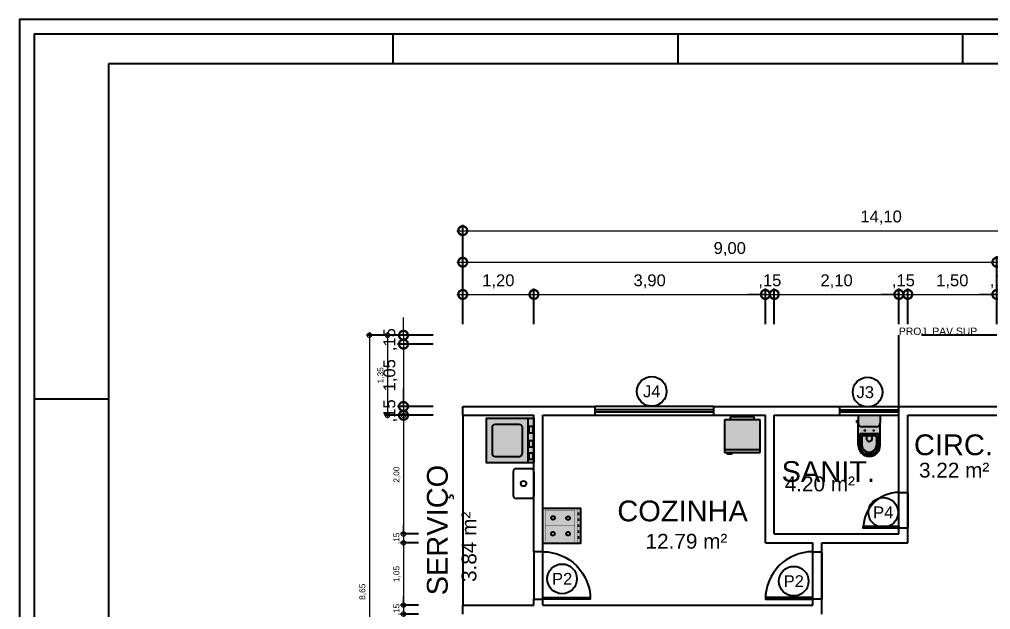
# Model space of a CAD drawing. Header units: metres. Extents: x -48 to 192, y -52 to 76.
# Drawn here: x 70.49 to 86.86, y 35.86 to 45.81 of the extents above; entities that cross this region are included whole.
import ezdxf
from ezdxf.enums import TextEntityAlignment as Align

# ---------------------------------------------------------------- set-up
doc = ezdxf.new("R2010")
doc.units = ezdxf.units.M
doc.header["$LTSCALE"] = 0.1
doc.linetypes.add('DIVIDE', pattern=[31.75, 12.7, -6.35, 0, -6.35, 0, -6.35])
doc.layers.add('0_MRG_AUX', color=7, linetype='Continuous', true_color=0xecbcd1, plot=False)
for name, color, linetype in [('ARQ_ALV CT', 5, 'Continuous'), ('ARQ_ALV VS', 2, 'Continuous'), ('ARQ_CONC VS', 2, 'Continuous'), ('ARQ_ESQ CT', 30, 'Continuous'), ('ARQ_MOB 01', 1, 'Continuous'), ('ARQ_MOB 02', 2, 'Continuous'), ('ARQ_PISO', 1, 'Continuous'), ('ARQ_PROJ SUP', 1, 'DIVIDE'), ('ARQ_SAN 01', 1, 'Continuous'), ('ARQ_SAN 02', 2, 'Continuous'), ('ARQ_TXT 01', 1, 'Continuous'), ('MRG_EXTERNA', 1, 'Continuous'), ('MRG_INTERNA', 2, 'Continuous'), ('SIMB_02', 2, 'Continuous'), ('SIMB_TXT', 1, 'Continuous')]:
    doc.layers.add(name, color=color, linetype=linetype)
doc.layers.add('ARQ_COTA_AZUL', color=5, linetype='Continuous', lineweight=20, true_color=0x0000ff)
doc.styles.add('Annot_2.5mm', font='arial.ttf', dxfattribs={"height": 2.5})
doc.styles.add('Annot_3.5mm', font='arial.ttf', dxfattribs={"height": 3.5})
doc.styles.add('cota', font='arial.ttf')
doc.styles.add('SIMB', font='arial.ttf')
doc.dimstyles.new('Info 01 - annot', dxfattribs={"dimtxt": 2, "dimasz": 3, "dimexe": 1, "dimexo": 1, "dimgap": 1, "dimtad": 1, "dimzin": 4, "dimtxsty": 'cota', "dimblk": 'DOTSMALL', "dimcen": 2, "dimdle": 1, "dimclrd": 256, "dimclre": 256, "dimclrt": 1, "dimazin": 2, "dimtfac": 0.09, "dimtix": 1, "dimtmove": 2, "dimatfit": 2, "dimfxl": 5, "dimfxlon": 1, "dimtolj": 1, "dimtzin": 4, "dimlwd": -1, "dimarcsym": 1})

# ---------------------------------------------------------------- blocks, each defined once
blk = doc.blocks.new('P2')
at = {"layer": 'ARQ_ALV CT'}
for p, q in [((0, 0), (0, 0.15)), ((0.8, 0.15), (0.8, 0))]:
    blk.add_line(p, q, dxfattribs=at)
at = {"layer": 'ARQ_ESQ CT'}
blk.add_lwpolyline([(0, 0.15), (0.03, 0.15), (0.03, 0.95), (0, 0.95)], close=True, dxfattribs=at)
at = {"layer": 'ARQ_PISO'}
for p, q in [((0, 0.15), (0.8, 0.15)), ((0.8, 0), (0, 0))]:
    blk.add_line(p, q, dxfattribs=at)
blk.add_arc((0, 0.15), 0.8, 0, 90, dxfattribs=at)
blk = doc.blocks.new('VASO_BELL')
at = {"true_color": 0xffffff}
h = blk.add_hatch(color=7, dxfattribs=at)
h.dxf.hatch_style = 1
edge = h.paths.add_edge_path()
edge.add_line((0, 0), (0.37, 0))
edge.add_line((0.37, 0), (0.37, -0.126))
edge.add_line((0.37, -0.126), (0.37, -0.505))
edge.add_arc((0.185, -0.505), 0.185, 180, 360, ccw=False)
edge.add_line((0, -0.505), (0, -0.126))
edge.add_line((0, -0.126), (0, 0))
h = blk.add_hatch(color=7, dxfattribs=at)
h.dxf.hatch_style = 1
h.paths.add_polyline_path([(-0.007, -0.086), (-0.022, -0.086), (-0.022, -0.121), (-0.007, -0.121)])
h = blk.add_hatch(color=7, dxfattribs=at)
h.dxf.hatch_style = 1
h.paths.add_polyline_path([(0, -0.089), (-0.007, -0.089), (-0.007, -0.117), (0, -0.117)])
at = {"layer": 'ARQ_SAN 01'}
for p, q in [((0.056, -0.361), (0.056, -0.505)), ((0.062, -0.361), (0.062, -0.505)), ((0.082, -0.336), (0.288, -0.336)), ((0.082, -0.342), (0.288, -0.342)), ((0.141, -0.353), (0.141, -0.406)), ((0.229, -0.353), (0.229, -0.406)), ((0.308, -0.361), (0.308, -0.505)), ((0.314, -0.361), (0.314, -0.505))]:
    blk.add_line(p, q, dxfattribs=at)
for centre in [(0.11, -0.255), (0.26, -0.255)]:
    blk.add_circle(centre, 0.0075, dxfattribs=at)
for centre, radius, start, end in [((0.082, -0.361), 0.025, 90, 180), ((0.082, -0.361), 0.019, 90, 180), ((0.191, -0.592), 0.244, 91.4264, 101.8331), ((0.168, -0.406), 0.027, 180, 229.1678), ((0.185, -0.386), 0.053, 229.1678, 310.8322), ((0.179, -0.592), 0.244, 78.1669, 88.5736), ((0.202, -0.406), 0.027, 310.8322, 0), ((0.288, -0.361), 0.025, 0, 90), ((0.288, -0.361), 0.019, 0, 90), ((0.185, -0.505), 0.129, 179.7773, 0.2227), ((0.185, -0.499), 0.123, 182.6006, 357.3994)]:
    blk.add_arc(centre, radius, start, end, dxfattribs=at)
at = {"layer": 'ARQ_SAN 02'}
for p, q in [((0, 0), (0, -0.126)), ((0, 0), (0.37, 0)), ((0.37, 0), (0.37, -0.126)), ((-0.022, -0.086), (-0.007, -0.086)), ((-0.022, -0.121), (-0.022, -0.086)), ((-0.022, -0.121), (-0.007, -0.121)), ((-0.007, -0.121), (-0.007, -0.086)), ((0, -0.089), (-0.007, -0.089)), ((0, -0.117), (-0.007, -0.117)), ((0, -0.505), (0, -0.126)), ((0.37, -0.505), (0.37, -0.126)), ((0.051, -0.306), (0.319, -0.306)), ((0.301, -0.195), (0.069, -0.195)), ((0.026, -0.331), (0.026, -0.505)), ((0.344, -0.331), (0.344, -0.505))]:
    blk.add_line(p, q, dxfattribs=at)
for centre, radius, start, end in [((0.069, -0.126), 0.069, 180, 270), ((0.301, -0.126), 0.069, 270, 0), ((0.051, -0.331), 0.025, 90, 180), ((0.319, -0.331), 0.025, 0, 90), ((0.185, -0.505), 0.185, 180, 0), ((0.185, -0.505), 0.159, 180, 0)]:
    blk.add_arc(centre, radius, start, end, dxfattribs=at)
blk = doc.blocks.new('GEL60')
at = {"true_color": 0xffffff}
h = blk.add_hatch(color=7, dxfattribs=at)
h.dxf.hatch_style = 1
h.paths.add_polyline_path([(0.6, 0.55), (0.55, 0.55), (0.55, 0.58), (0.48, 0.58), (0.48, 0.55), (0, 0.55), (0, 0), (0.1, 0), (0.1, -0.05), (0.5, -0.05), (0.5, 0), (0.6, 0)])
at = {"layer": 'ARQ_MOB 02'}
for p, q in [((0, 0.55), (0, 0)), ((0.6, 0.55), (0, 0.55)), ((0.6, 0.5), (0, 0.5)), ((0.6, 0), (0.6, 0.55)), ((0, 0), (0.6, 0)), ((0.1, 0), (0.1, -0.05)), ((0.5, 0), (0.5, -0.05)), ((0.1, -0.05), (0.5, -0.05))]:
    blk.add_line(p, q, dxfattribs=at)
blk.add_lwpolyline([(0.55, 0.55), (0.48, 0.55), (0.48, 0.58), (0.55, 0.58)], close=True, dxfattribs=at)
blk = doc.blocks.new('fogão_01')
at = {"true_color": 0xffffff}
h = blk.add_hatch(color=7, dxfattribs=at)
h.dxf.hatch_style = 1
h.paths.add_polyline_path([(0, -0.3), (-0.632, -0.3), (-0.632, 0.3), (0, 0.3)])
blk.add_lwpolyline([(0, -0.3), (-0.632, -0.3), (-0.632, 0.3), (0, 0.3)], close=True)
for points, const_width in [([(-0.585, 0.218), (-0.615, 0.218), (-0.615, 0.176), (-0.585, 0.176)], 0.005), ([(-0.585, -0.3), (-0.585, 0.3)], 0.005), ([(-0.542, 0.261), (-0.041, 0.261), (-0.041, -0.257), (-0.54, -0.257), (-0.54, 0.261)], 0.0045), ([(-0.3, 0.261), (-0.3, -0.257)], 0.0045), ([(-0.585, 0.118), (-0.615, 0.118), (-0.615, 0.076), (-0.585, 0.076)], 0.005), ([(-0.585, 0.018), (-0.615, 0.018), (-0.615, -0.024), (-0.585, -0.024)], 0.005), ([(-0.54, 0.002), (-0.044, 0.002)], 0.0045), ([(-0.439, 0.146), (-0.453, 0.161)], 0.0045), ([(-0.438, 0.12), (-0.453, 0.105)], 0.0045), ([(-0.412, 0.147), (-0.397, 0.161)], 0.0045), ([(-0.412, 0.12), (-0.397, 0.105)], 0.0045), ([(-0.183, 0.146), (-0.197, 0.161)], 0.0045), ([(-0.182, 0.12), (-0.197, 0.105)], 0.0045), ([(-0.156, 0.147), (-0.141, 0.161)], 0.0045), ([(-0.155, 0.12), (-0.141, 0.105)], 0.0045), ([(-0.585, -0.082), (-0.615, -0.082), (-0.615, -0.124), (-0.585, -0.124)], 0.005), ([(-0.439, -0.118), (-0.453, -0.104)], 0.0045), ([(-0.438, -0.145), (-0.453, -0.16)], 0.0045), ([(-0.412, -0.118), (-0.397, -0.103)], 0.0045), ([(-0.412, -0.145), (-0.397, -0.159)], 0.0045), ([(-0.185, -0.121), (-0.2, -0.106)], 0.0045), ([(-0.185, -0.148), (-0.199, -0.162)], 0.0045), ([(-0.158, -0.121), (-0.144, -0.106)], 0.0045), ([(-0.158, -0.147), (-0.144, -0.162)], 0.0045), ([(-0.585, -0.182), (-0.615, -0.182), (-0.615, -0.224), (-0.585, -0.224)], 0.005)]:
    blk.add_lwpolyline(points, dxfattribs=dict(const_width=const_width))
for points in [[(-0.603, 0.215), (-0.603, 0.176)], [(-0.603, 0.115), (-0.603, 0.076)], [(-0.603, 0.015), (-0.603, -0.024)], [(-0.603, -0.085), (-0.603, -0.124)], [(-0.603, -0.185), (-0.603, -0.224)]]:
    blk.add_lwpolyline(points)
for centre in [(-0.425, 0.133), (-0.169, 0.133), (-0.425, -0.131), (-0.172, -0.134)]:
    blk.add_circle(centre, 0.0314)
blk = doc.blocks.new('maq. lavar_02')
at = {"true_color": 0xffffff}
h = blk.add_hatch(color=7, dxfattribs=at)
h.dxf.hatch_style = 1
h.paths.add_polyline_path([(0.75, 0), (0, 0), (0, 0.8), (0.75, 0.8)])
for points in [[(0.75, 0), (0, 0), (0, 0.8), (0.75, 0.8), (0.75, 0)], [(0, 0.1), (0.75, 0.1)]]:
    blk.add_lwpolyline(points)
blk.add_lwpolyline([(0.1, 0.245), (0.1, 0.65, -0.414214), (0.15, 0.7), (0.6, 0.7, -0.414214), (0.65, 0.65), (0.65, 0.25, -0.414214), (0.6, 0.2), (0.147, 0.2)], format="xyb")
for points in [[(0.052, 0.02), (0.052, 0.078), (0.167, 0.078), (0.167, 0.02)], [(0.26, 0.02), (0.26, 0.078), (0.376, 0.078), (0.376, 0.02)], [(0.5, 0.02), (0.5, 0.078), (0.615, 0.078), (0.615, 0.02)]]:
    blk.add_lwpolyline(points, close=True)
blk.add_arc((0.15, 0.25), 0.05, 173.8325, 273.1265)
blk = doc.blocks.new('PIA')
at = {"layer": 'ARQ_MOB 01'}
for p, q in [((-0.35, 0.2), (-0.35, -0.2)), ((-0.05, 0.25), (-0.3, 0.25)), ((0, 0.2), (0, -0.2)), ((-0.05, -0.25), (-0.3, -0.25))]:
    blk.add_line(p, q, dxfattribs=at)
blk.add_circle((-0.175, 0), 0.0461, dxfattribs=at)
for centre, start, end in [((-0.3, 0.2), 90, 180), ((-0.05, 0.2), 0, 90), ((-0.3, -0.2), 180, 270), ((-0.05, -0.2), 270, 0)]:
    blk.add_arc(centre, 0.05, start, end, dxfattribs=at)
blk = doc.blocks.new('COD_ESQ')
at = {"layer": 'SIMB_02'}
blk.add_circle((0, 0), 2.5, dxfattribs=at)
at = {"layer": 'SIMB_TXT', "style": 'SIMB'}
blk.add_attdef('CDESQ', text='', height=2, dxfattribs=at).set_placement((0, 0), align=Align.MIDDLE_CENTER)
blk = doc.blocks.new('_DotSmall')
at = {"color": 0, "linetype": 'ByBlock', "const_width": 0.5}
blk.add_lwpolyline([(-0.0625, 0, 1), (0.0625, 0, 1)], format="xyb", close=True, dxfattribs=at)
blk = doc.blocks.new('*D43')
at = {"layer": 'ARQ_COTA_AZUL', "lineweight": -2, "transparency": 16777216}
for p, q in [((77.961, 40.67), (77.961, 41.27)), ((79.161, 40.67), (79.161, 41.27))]:
    blk.add_line(p, q, dxfattribs=at)
at = {"layer": 'ARQ_COTA_AZUL', "transparency": 16777216}
blk.add_line((77.861, 41.17), (79.261, 41.17), dxfattribs=at)
at = {"layer": 'ARQ_COTA_AZUL', "transparency": 16777216, "xscale": 0.3, "yscale": 0.3, "zscale": 0.3, "rotation": 180}
blk.add_blockref('_DotSmall', (77.961, 41.17), dxfattribs=at)
at = {"layer": 'ARQ_COTA_AZUL', "transparency": 16777216, "xscale": 0.3, "yscale": 0.3, "zscale": 0.3}
blk.add_blockref('_DotSmall', (79.161, 41.17), dxfattribs=at)
at = {"layer": 'ARQ_COTA_AZUL', "color": 1, "transparency": 16777216, "insert": (78.561, 41.39), "char_height": 0.2, "attachment_point": 5, "style": 'cota'}
blk.add_mtext('\\A1;1,20', dxfattribs=at)
blk = doc.blocks.new('*D44')
at = {"layer": 'ARQ_COTA_AZUL', "lineweight": -2, "transparency": 16777216}
for p, q in [((79.161, 40.67), (79.161, 41.27)), ((83.061, 40.67), (83.061, 41.27))]:
    blk.add_line(p, q, dxfattribs=at)
at = {"layer": 'ARQ_COTA_AZUL', "transparency": 16777216}
blk.add_line((79.061, 41.17), (83.161, 41.17), dxfattribs=at)
at = {"layer": 'ARQ_COTA_AZUL', "transparency": 16777216, "xscale": 0.3, "yscale": 0.3, "zscale": 0.3, "rotation": 180}
blk.add_blockref('_DotSmall', (79.161, 41.17), dxfattribs=at)
at = {"layer": 'ARQ_COTA_AZUL', "transparency": 16777216, "xscale": 0.3, "yscale": 0.3, "zscale": 0.3}
blk.add_blockref('_DotSmall', (83.061, 41.17), dxfattribs=at)
at = {"layer": 'ARQ_COTA_AZUL', "color": 1, "transparency": 16777216, "insert": (81.111, 41.39), "char_height": 0.2, "attachment_point": 5, "style": 'cota'}
blk.add_mtext('\\A1;3,90', dxfattribs=at)
blk = doc.blocks.new('*D45')
at = {"layer": 'ARQ_COTA_AZUL', "lineweight": -2, "transparency": 16777216}
for p, q in [((83.061, 40.67), (83.061, 41.27)), ((83.211, 40.67), (83.211, 41.27))]:
    blk.add_line(p, q, dxfattribs=at)
at = {"layer": 'ARQ_COTA_AZUL', "transparency": 16777216}
for p, q in [((83.061, 41.17), (82.761, 41.17)), ((83.061, 41.17), (83.211, 41.17)), ((83.211, 41.17), (83.511, 41.17))]:
    blk.add_line(p, q, dxfattribs=at)
at = {"layer": 'ARQ_COTA_AZUL', "transparency": 16777216, "xscale": 0.3, "yscale": 0.3, "zscale": 0.3}
blk.add_blockref('_DotSmall', (83.061, 41.17), dxfattribs=at)
at = {"layer": 'ARQ_COTA_AZUL', "transparency": 16777216, "xscale": 0.3, "yscale": 0.3, "zscale": 0.3, "rotation": 180}
blk.add_blockref('_DotSmall', (83.211, 41.17), dxfattribs=at)
at = {"layer": 'ARQ_COTA_AZUL', "color": 1, "transparency": 16777216, "insert": (83.136, 41.39), "char_height": 0.2, "attachment_point": 5, "style": 'cota'}
blk.add_mtext('\\A1;,15', dxfattribs=at)
blk = doc.blocks.new('*D46')
at = {"layer": 'ARQ_COTA_AZUL', "lineweight": -2, "transparency": 16777216}
for p, q in [((83.211, 40.67), (83.211, 41.27)), ((85.311, 40.67), (85.311, 41.27))]:
    blk.add_line(p, q, dxfattribs=at)
at = {"layer": 'ARQ_COTA_AZUL', "transparency": 16777216}
blk.add_line((83.111, 41.17), (85.411, 41.17), dxfattribs=at)
at = {"layer": 'ARQ_COTA_AZUL', "transparency": 16777216, "xscale": 0.3, "yscale": 0.3, "zscale": 0.3, "rotation": 180}
blk.add_blockref('_DotSmall', (83.211, 41.17), dxfattribs=at)
at = {"layer": 'ARQ_COTA_AZUL', "transparency": 16777216, "xscale": 0.3, "yscale": 0.3, "zscale": 0.3}
blk.add_blockref('_DotSmall', (85.311, 41.17), dxfattribs=at)
at = {"layer": 'ARQ_COTA_AZUL', "color": 1, "transparency": 16777216, "insert": (84.261, 41.39), "char_height": 0.2, "attachment_point": 5, "style": 'cota'}
blk.add_mtext('\\A1;2,10', dxfattribs=at)
blk = doc.blocks.new('*D47')
at = {"layer": 'ARQ_COTA_AZUL', "lineweight": -2, "transparency": 16777216}
for p, q in [((85.311, 40.67), (85.311, 41.27)), ((85.461, 40.67), (85.461, 41.27))]:
    blk.add_line(p, q, dxfattribs=at)
at = {"layer": 'ARQ_COTA_AZUL', "transparency": 16777216}
for p, q in [((85.311, 41.17), (85.011, 41.17)), ((85.311, 41.17), (85.461, 41.17)), ((85.461, 41.17), (85.761, 41.17))]:
    blk.add_line(p, q, dxfattribs=at)
at = {"layer": 'ARQ_COTA_AZUL', "transparency": 16777216, "xscale": 0.3, "yscale": 0.3, "zscale": 0.3}
blk.add_blockref('_DotSmall', (85.311, 41.17), dxfattribs=at)
at = {"layer": 'ARQ_COTA_AZUL', "transparency": 16777216, "xscale": 0.3, "yscale": 0.3, "zscale": 0.3, "rotation": 180}
blk.add_blockref('_DotSmall', (85.461, 41.17), dxfattribs=at)
at = {"layer": 'ARQ_COTA_AZUL', "color": 1, "transparency": 16777216, "insert": (85.386, 41.39), "char_height": 0.2, "attachment_point": 5, "style": 'cota'}
blk.add_mtext('\\A1;,15', dxfattribs=at)
blk = doc.blocks.new('*D48')
at = {"layer": 'ARQ_COTA_AZUL', "lineweight": -2, "transparency": 16777216}
for p, q in [((85.461, 40.67), (85.461, 41.27)), ((86.961, 40.67), (86.961, 41.27))]:
    blk.add_line(p, q, dxfattribs=at)
at = {"layer": 'ARQ_COTA_AZUL', "transparency": 16777216}
blk.add_line((85.361, 41.17), (87.061, 41.17), dxfattribs=at)
at = {"layer": 'ARQ_COTA_AZUL', "transparency": 16777216, "xscale": 0.3, "yscale": 0.3, "zscale": 0.3, "rotation": 180}
blk.add_blockref('_DotSmall', (85.461, 41.17), dxfattribs=at)
at = {"layer": 'ARQ_COTA_AZUL', "transparency": 16777216, "xscale": 0.3, "yscale": 0.3, "zscale": 0.3}
blk.add_blockref('_DotSmall', (86.961, 41.17), dxfattribs=at)
at = {"layer": 'ARQ_COTA_AZUL', "color": 1, "transparency": 16777216, "insert": (86.211, 41.39), "char_height": 0.2, "attachment_point": 5, "style": 'cota'}
blk.add_mtext('\\A1;1,50', dxfattribs=at)
blk = doc.blocks.new('*D49')
at = {"layer": 'ARQ_COTA_AZUL', "lineweight": -2, "transparency": 16777216}
for p, q in [((86.961, 40.67), (86.961, 41.27)), ((87.111, 40.67), (87.111, 41.27))]:
    blk.add_line(p, q, dxfattribs=at)
at = {"layer": 'ARQ_COTA_AZUL', "transparency": 16777216}
for p, q in [((86.961, 41.17), (86.661, 41.17)), ((86.961, 41.17), (87.111, 41.17)), ((87.111, 41.17), (87.411, 41.17))]:
    blk.add_line(p, q, dxfattribs=at)
at = {"layer": 'ARQ_COTA_AZUL', "transparency": 16777216, "xscale": 0.3, "yscale": 0.3, "zscale": 0.3}
blk.add_blockref('_DotSmall', (86.961, 41.17), dxfattribs=at)
at = {"layer": 'ARQ_COTA_AZUL', "transparency": 16777216, "xscale": 0.3, "yscale": 0.3, "zscale": 0.3, "rotation": 180}
blk.add_blockref('_DotSmall', (87.111, 41.17), dxfattribs=at)
at = {"layer": 'ARQ_COTA_AZUL', "color": 1, "transparency": 16777216, "insert": (87.036, 41.39), "char_height": 0.2, "attachment_point": 5, "style": 'cota'}
blk.add_mtext('\\A1;,15', dxfattribs=at)
blk = doc.blocks.new('*D54')
at = {"layer": 'ARQ_COTA_AZUL', "lineweight": -2, "transparency": 16777216}
for p, q in [((77.961, 41.213), (77.961, 41.813)), ((86.961, 41.213), (86.961, 41.813))]:
    blk.add_line(p, q, dxfattribs=at)
at = {"layer": 'ARQ_COTA_AZUL', "transparency": 16777216}
blk.add_line((77.861, 41.713), (87.061, 41.713), dxfattribs=at)
at = {"layer": 'ARQ_COTA_AZUL', "transparency": 16777216, "xscale": 0.3, "yscale": 0.3, "zscale": 0.3, "rotation": 180}
blk.add_blockref('_DotSmall', (77.961, 41.713), dxfattribs=at)
at = {"layer": 'ARQ_COTA_AZUL', "transparency": 16777216, "xscale": 0.3, "yscale": 0.3, "zscale": 0.3}
blk.add_blockref('_DotSmall', (86.961, 41.713), dxfattribs=at)
at = {"layer": 'ARQ_COTA_AZUL', "color": 1, "transparency": 16777216, "insert": (82.461, 41.934), "char_height": 0.2, "attachment_point": 5, "style": 'cota'}
blk.add_mtext('\\A1;9,00', dxfattribs=at)
blk = doc.blocks.new('*D57')
at = {"layer": 'ARQ_COTA_AZUL', "transparency": 16777216}
blk.add_line((77.861, 42.245), (92.161, 42.245), dxfattribs=at)
at = {"layer": 'ARQ_COTA_AZUL', "lineweight": -2, "transparency": 16777216}
for p, q in [((77.961, 41.745), (77.961, 42.345)), ((92.061, 41.745), (92.061, 42.345))]:
    blk.add_line(p, q, dxfattribs=at)
at = {"layer": 'ARQ_COTA_AZUL', "transparency": 16777216, "xscale": 0.3, "yscale": 0.3, "zscale": 0.3, "rotation": 180}
blk.add_blockref('_DotSmall', (77.961, 42.245), dxfattribs=at)
at = {"layer": 'ARQ_COTA_AZUL', "transparency": 16777216, "xscale": 0.3, "yscale": 0.3, "zscale": 0.3}
blk.add_blockref('_DotSmall', (92.061, 42.245), dxfattribs=at)
at = {"layer": 'ARQ_COTA_AZUL', "color": 1, "transparency": 16777216, "insert": (85.011, 42.466), "char_height": 0.2, "attachment_point": 5, "style": 'cota'}
blk.add_mtext('\\A1;14,10', dxfattribs=at)
blk = doc.blocks.new('*D58')
at = {"layer": 'ARQ_COTA_AZUL', "transparency": 16777216}
for p, q in [((76.963, 40.482), (76.963, 40.782)), ((76.963, 40.482), (76.963, 40.332)), ((76.963, 40.332), (76.963, 40.032))]:
    blk.add_line(p, q, dxfattribs=at)
at = {"layer": 'ARQ_COTA_AZUL', "lineweight": -2, "transparency": 16777216}
for p, q in [((77.463, 40.482), (76.863, 40.482)), ((77.463, 40.332), (76.863, 40.332))]:
    blk.add_line(p, q, dxfattribs=at)
at = {"layer": 'ARQ_COTA_AZUL', "transparency": 16777216, "xscale": 0.3, "yscale": 0.3, "zscale": 0.3}
for p, rotation in [((76.963, 40.482), 270), ((76.963, 40.332), 90)]:
    blk.add_blockref('_DotSmall', p, dxfattribs=dict(at, rotation=rotation))
at = {"layer": 'ARQ_COTA_AZUL', "color": 1, "transparency": 16777216, "insert": (76.743, 40.407), "char_height": 0.2, "attachment_point": 5, "rotation": 90, "style": 'cota'}
blk.add_mtext('\\A1;,15', dxfattribs=at)
blk = doc.blocks.new('*D59')
at = {"layer": 'ARQ_COTA_AZUL', "transparency": 16777216}
blk.add_line((76.963, 40.432), (76.963, 39.182), dxfattribs=at)
at = {"layer": 'ARQ_COTA_AZUL', "lineweight": -2, "transparency": 16777216}
for p, q in [((77.463, 40.332), (76.863, 40.332)), ((77.463, 39.282), (76.863, 39.282))]:
    blk.add_line(p, q, dxfattribs=at)
at = {"layer": 'ARQ_COTA_AZUL', "transparency": 16777216, "xscale": 0.3, "yscale": 0.3, "zscale": 0.3}
for p, rotation in [((76.963, 40.332), 90), ((76.963, 39.282), 270)]:
    blk.add_blockref('_DotSmall', p, dxfattribs=dict(at, rotation=rotation))
at = {"layer": 'ARQ_COTA_AZUL', "color": 1, "transparency": 16777216, "insert": (76.743, 39.807), "char_height": 0.2, "attachment_point": 5, "rotation": 90, "style": 'cota'}
blk.add_mtext('\\A1;1,05', dxfattribs=at)
blk = doc.blocks.new('*D60')
at = {"layer": 'ARQ_COTA_AZUL', "transparency": 16777216}
for p, q in [((76.963, 39.282), (76.963, 39.582)), ((76.963, 39.282), (76.963, 39.132)), ((76.963, 39.132), (76.963, 38.832))]:
    blk.add_line(p, q, dxfattribs=at)
at = {"layer": 'ARQ_COTA_AZUL', "lineweight": -2, "transparency": 16777216}
for p, q in [((77.463, 39.282), (76.863, 39.282)), ((77.463, 39.132), (76.863, 39.132))]:
    blk.add_line(p, q, dxfattribs=at)
at = {"layer": 'ARQ_COTA_AZUL', "transparency": 16777216, "xscale": 0.3, "yscale": 0.3, "zscale": 0.3}
for p, rotation in [((76.963, 39.282), 270), ((76.963, 39.132), 90)]:
    blk.add_blockref('_DotSmall', p, dxfattribs=dict(at, rotation=rotation))
at = {"layer": 'ARQ_COTA_AZUL', "color": 1, "transparency": 16777216, "insert": (76.743, 39.207), "char_height": 0.2, "attachment_point": 5, "rotation": 90, "style": 'cota'}
blk.add_mtext('\\A1;,15', dxfattribs=at)
blk = doc.blocks.new('*D79')
at = {"layer": 'ARQ_COTA_AZUL', "lineweight": -2, "transparency": 16777216}
for p, q in [((77.213, 39.132), (76.913, 39.132)), ((77.213, 37.132), (76.913, 37.132))]:
    blk.add_line(p, q, dxfattribs=at)
at = {"layer": 'ARQ_COTA_AZUL', "transparency": 16777216}
blk.add_line((76.963, 39.182), (76.963, 37.082), dxfattribs=at)
at = {"layer": 'ARQ_COTA_AZUL', "transparency": 16777216, "xscale": 0.15, "yscale": 0.15, "zscale": 0.15}
for p, rotation in [((76.963, 39.132), 90), ((76.963, 37.132), 270)]:
    blk.add_blockref('_DotSmall', p, dxfattribs=dict(at, rotation=rotation))
at = {"layer": 'ARQ_COTA_AZUL', "color": 1, "transparency": 16777216, "insert": (76.853, 38.132), "char_height": 0.1, "attachment_point": 5, "rotation": 90, "style": 'cota'}
blk.add_mtext('\\A1;2,00', dxfattribs=at)
blk = doc.blocks.new('*D81')
at = {"layer": 'ARQ_COTA_AZUL', "transparency": 16777216}
for p, q in [((76.963, 37.132), (76.963, 37.282)), ((76.963, 37.132), (76.963, 36.982)), ((76.963, 36.982), (76.963, 36.832))]:
    blk.add_line(p, q, dxfattribs=at)
at = {"layer": 'ARQ_COTA_AZUL', "lineweight": -2, "transparency": 16777216}
for p, q in [((77.213, 37.132), (76.913, 37.132)), ((77.213, 36.982), (76.913, 36.982))]:
    blk.add_line(p, q, dxfattribs=at)
at = {"layer": 'ARQ_COTA_AZUL', "transparency": 16777216, "xscale": 0.15, "yscale": 0.15, "zscale": 0.15}
for p, rotation in [((76.963, 37.132), 270), ((76.963, 36.982), 90)]:
    blk.add_blockref('_DotSmall', p, dxfattribs=dict(at, rotation=rotation))
at = {"layer": 'ARQ_COTA_AZUL', "color": 1, "transparency": 16777216, "insert": (76.853, 37.057), "char_height": 0.1, "attachment_point": 5, "rotation": 90, "style": 'cota'}
blk.add_mtext('\\A1;,15', dxfattribs=at)
blk = doc.blocks.new('*D83')
at = {"layer": 'ARQ_COTA_AZUL', "transparency": 16777216}
blk.add_line((76.963, 37.032), (76.963, 35.882), dxfattribs=at)
at = {"layer": 'ARQ_COTA_AZUL', "lineweight": -2, "transparency": 16777216}
for p, q in [((77.213, 36.982), (76.913, 36.982)), ((77.213, 35.932), (76.913, 35.932))]:
    blk.add_line(p, q, dxfattribs=at)
at = {"layer": 'ARQ_COTA_AZUL', "transparency": 16777216, "xscale": 0.15, "yscale": 0.15, "zscale": 0.15}
for p, rotation in [((76.963, 36.982), 90), ((76.963, 35.932), 270)]:
    blk.add_blockref('_DotSmall', p, dxfattribs=dict(at, rotation=rotation))
at = {"layer": 'ARQ_COTA_AZUL', "color": 1, "transparency": 16777216, "insert": (76.853, 36.457), "char_height": 0.1, "attachment_point": 5, "rotation": 90, "style": 'cota'}
blk.add_mtext('\\A1;1,05', dxfattribs=at)
blk = doc.blocks.new('*D85')
at = {"layer": 'ARQ_COTA_AZUL', "transparency": 16777216}
for p, q in [((76.963, 35.932), (76.963, 36.082)), ((76.963, 35.932), (76.963, 35.782)), ((76.963, 35.782), (76.963, 35.632))]:
    blk.add_line(p, q, dxfattribs=at)
at = {"layer": 'ARQ_COTA_AZUL', "lineweight": -2, "transparency": 16777216}
for p, q in [((77.213, 35.932), (76.913, 35.932)), ((77.213, 35.782), (76.913, 35.782))]:
    blk.add_line(p, q, dxfattribs=at)
at = {"layer": 'ARQ_COTA_AZUL', "transparency": 16777216, "xscale": 0.15, "yscale": 0.15, "zscale": 0.15}
for p, rotation in [((76.963, 35.932), 270), ((76.963, 35.782), 90)]:
    blk.add_blockref('_DotSmall', p, dxfattribs=dict(at, rotation=rotation))
at = {"layer": 'ARQ_COTA_AZUL', "color": 1, "transparency": 16777216, "insert": (76.853, 35.857), "char_height": 0.1, "attachment_point": 5, "rotation": 90, "style": 'cota'}
blk.add_mtext('\\A1;,15', dxfattribs=at)
blk = doc.blocks.new('*D95')
at = {"layer": 'ARQ_COTA_AZUL', "lineweight": -2, "transparency": 16777216}
for p, q in [((76.943, 40.482), (76.643, 40.482)), ((76.943, 39.132), (76.643, 39.132))]:
    blk.add_line(p, q, dxfattribs=at)
at = {"layer": 'ARQ_COTA_AZUL', "transparency": 16777216}
blk.add_line((76.693, 40.532), (76.693, 39.082), dxfattribs=at)
at = {"layer": 'ARQ_COTA_AZUL', "transparency": 16777216, "xscale": 0.15, "yscale": 0.15, "zscale": 0.15}
for p, rotation in [((76.693, 40.482), 90), ((76.693, 39.132), 270)]:
    blk.add_blockref('_DotSmall', p, dxfattribs=dict(at, rotation=rotation))
at = {"layer": 'ARQ_COTA_AZUL', "color": 1, "transparency": 16777216, "insert": (76.583, 39.807), "char_height": 0.1, "attachment_point": 5, "rotation": 90, "style": 'cota'}
blk.add_mtext('\\A1;1,35', dxfattribs=at)
blk = doc.blocks.new('*D97')
at = {"layer": 'ARQ_COTA_AZUL', "lineweight": -2, "transparency": 16777216}
for p, q in [((76.638, 40.482), (76.338, 40.482)), ((76.638, 31.832), (76.338, 31.832))]:
    blk.add_line(p, q, dxfattribs=at)
at = {"layer": 'ARQ_COTA_AZUL', "transparency": 16777216}
blk.add_line((76.388, 40.532), (76.388, 31.782), dxfattribs=at)
at = {"layer": 'ARQ_COTA_AZUL', "transparency": 16777216, "xscale": 0.15, "yscale": 0.15, "zscale": 0.15}
for p, rotation in [((76.388, 40.482), 90), ((76.388, 31.832), 270)]:
    blk.add_blockref('_DotSmall', p, dxfattribs=dict(at, rotation=rotation))
at = {"layer": 'ARQ_COTA_AZUL', "color": 1, "transparency": 16777216, "insert": (76.278, 36.157), "char_height": 0.1, "attachment_point": 5, "rotation": 90, "style": 'cota'}
blk.add_mtext('\\A1;8,65', dxfattribs=at)
blk = doc.blocks.new('J3')
at = {"layer": 'ARQ_ALV CT'}
for p, q in [((0, 0.15), (0, 0)), ((1, 0), (1, 0.15))]:
    blk.add_line(p, q, dxfattribs=at)
at = {"layer": 'ARQ_ALV VS'}
for p, q in [((0, 0.15), (1, 0.15)), ((0, 0), (1, 0))]:
    blk.add_line(p, q, dxfattribs=at)
at = {"layer": 'ARQ_PROJ SUP'}
for p, q in [((0, 0.09), (1, 0.09)), ((0, 0.06), (1, 0.06))]:
    blk.add_line(p, q, dxfattribs=at)
blk = doc.blocks.new('FORMATO_A2mmD')
at = {"layer": '0_MRG_AUX'}
blk.add_lwpolyline([(5, -5), (5, 425), (-599, 425), (-599, -5)], close=True, dxfattribs=at)
at = {"layer": 'MRG_EXTERNA'}
blk.add_lwpolyline([(0, 0), (0, 420), (-594, 420), (-594, 0)], close=True, dxfattribs=at)
at = {"layer": 'MRG_INTERNA'}
for p, q in [((-473, 410), (-473, 420)), ((-377, 410), (-377, 420)), ((-377, 410), (-377, 420)), ((-281, 410), (-281, 420)), ((-569, 297), (-594, 297))]:
    blk.add_line(p, q, dxfattribs=at)
blk.add_lwpolyline([(-569, 410), (-569, 10), (-10, 10), (-10, 410)], close=True, dxfattribs=at)

msp = doc.modelspace()

# ---------------------------------------------------------------- linework, layer by layer
at = {"layer": 'ARQ_ALV CT'}
for p, q in [((77.961, 39.282), (80.186, 39.282)), ((77.961, 39.132), (77.961, 39.282)), ((80.186, 39.282), (80.186, 39.132)), ((82.186, 39.282), (82.186, 39.132)), ((82.186, 39.282), (84.311, 39.282)), ((85.311, 39.282), (86.961, 39.282)), ((77.961, 39.132), (79.161, 39.132)), ((79.161, 36.832), (79.161, 39.132)), ((79.311, 39.132), (80.186, 39.132)), ((79.311, 36.832), (79.311, 39.132)), ((82.186, 39.132), (83.061, 39.132)), ((83.061, 36.982), (83.061, 39.132)), ((83.211, 37.132), (83.211, 39.132)), ((83.211, 39.132), (84.311, 39.132)), ((85.311, 37.132), (85.311, 39.132)), ((85.461, 36.982), (85.461, 39.132)), ((85.461, 39.132), (86.961, 39.132)), ((85.311, 37.832), (85.461, 37.832)), ((85.461, 37.232), (85.311, 37.232)), ((83.211, 37.132), (85.311, 37.132)), ((83.061, 36.982), (83.811, 36.982)), ((83.811, 36.982), (83.861, 36.982)), ((83.861, 35.932), (83.861, 36.982)), ((84.011, 35.782), (84.011, 36.982)), ((84.011, 36.982), (85.461, 36.982)), ((79.161, 35.932), (79.161, 36.032)), ((79.311, 35.932), (79.311, 36.032)), ((77.961, 35.782), (77.961, 35.932)), ((77.961, 35.932), (79.161, 35.932)), ((79.311, 35.932), (83.861, 35.932))]:
    msp.add_line(p, q, dxfattribs=at)
at = {"layer": 'ARQ_ALV VS'}
for p, q in [((82.186, 39.282), (80.186, 39.282)), ((80.186, 39.132), (82.186, 39.132))]:
    msp.add_line(p, q, dxfattribs=at)
at = {"layer": 'ARQ_ESQ CT'}
for p, q in [((82.186, 39.222), (80.186, 39.222)), ((80.186, 39.192), (82.186, 39.192))]:
    msp.add_line(p, q, dxfattribs=at)
msp.add_lwpolyline([(85.311, 37.232), (84.711, 37.232), (84.711, 37.262), (85.311, 37.262)], close=True, dxfattribs=at)
at = {"layer": 'ARQ_PISO'}
for p, q in [((77.961, 39.132), (77.961, 35.932)), ((85.311, 37.232), (85.311, 37.832)), ((85.311, 37.832), (85.311, 37.832)), ((85.461, 37.832), (85.461, 37.232))]:
    msp.add_line(p, q, dxfattribs=at)
msp.add_arc((85.311, 37.232), 0.6, 90, 180, dxfattribs=at)
at = {"layer": 'ARQ_PROJ SUP'}
for p in [(86.961, 40.482), (85.311, 39.282)]:
    msp.add_line(p, (85.311, 40.482), dxfattribs=at)

# ---------------------------------------------------------------- block references
at = {"layer": 'ARQ_ALV CT', "xscale": 0.1, "yscale": 0.1, "zscale": 0.1}
for p, values in [((81.146, 39.536), {'CDESQ': 'J4'}), ((84.783, 39.523), {'CDESQ': 'J3 '}), ((85.047, 37.495), {'CDESQ': 'P4'}), ((79.636, 36.375), {'CDESQ': 'P2'}), ((83.539, 36.336), {'CDESQ': 'P2'})]:
    msp.add_blockref('COD_ESQ', p, dxfattribs=at).add_auto_attribs(values)
at = {"layer": 'ARQ_ALV CT'}
msp.add_blockref('PIA', (79.161, 37.982), dxfattribs=at)
at = {"layer": 'ARQ_ALV VS'}
msp.add_blockref('J3', (84.311, 39.132), dxfattribs=at)
at = {"layer": 'ARQ_CONC VS', "xscale": 0.05, "yscale": 0.05, "zscale": 0.05}
msp.add_blockref('FORMATO_A2mmD', (100.44, 24.557), dxfattribs=at)
at = {"layer": 'ARQ_MOB 01', "zscale": 0.001}
msp.add_blockref('VASO_BELL', (84.626, 39.132), dxfattribs=at)
at = {"layer": 'ARQ_MOB 01'}
for name, p, rotation in [('maq. lavar_02', (79.161, 38.333), 90), ('fogão_01', (79.311, 37.269), 180)]:
    msp.add_blockref(name, p, dxfattribs=dict(at, rotation=rotation))
at = {"layer": 'ARQ_MOB 01', "zscale": 0.001, "rotation": 180}
msp.add_blockref('GEL60', (82.972, 39.058), dxfattribs=at)
at = {"layer": 'ARQ_PISO', "xscale": -1, "rotation": 270}
msp.add_blockref('P2', (79.161, 36.032), dxfattribs=at)
at = {"layer": 'ARQ_PISO', "rotation": 90}
msp.add_blockref('P2', (84.011, 36.032), dxfattribs=at)

# ---------------------------------------------------------------- texts
at = {"layer": 'ARQ_TXT 01', "attachment_point": 1}
for s, insert, char_height, width, style in [('PROJ. PAV SUP', (85.311, 40.611), 0.125, 1.9339, 'Annot_2.5mm'), ('CIRC.', (85.565, 38.81), 0.35, 1.5, 'Annot_3.5mm'), ('SANIT.', (83.334, 38.359), 0.35, 1.75551, 'Annot_3.5mm'), ('3.22 m²', (85.65, 38.333), 0.25, 1.17486, 'Annot_2.5mm'), ('4.20 m²', (83.387, 38.101), 0.25, 1.20889, 'Annot_2.5mm'), ('COZINHA ', (80.566, 37.695), 0.35, 2.17932, 'Annot_3.5mm'), ('12.79 m²', (81.042, 37.134), 0.25, 1.4898, 'Annot_2.5mm')]:
    msp.add_mtext(s, dxfattribs=dict(at, insert=insert, char_height=char_height, width=width, style=style))
at = {"layer": 'ARQ_TXT 01', "attachment_point": 1, "rotation": 90}
for s, insert, char_height, width, style in [('SERVIÇO', (77.358, 36.097), 0.35, 0.44264, 'Annot_3.5mm'), ('3.84 m²', (77.941, 36.323), 0.25, 1.2138, 'Annot_2.5mm')]:
    msp.add_mtext(s, dxfattribs=dict(at, insert=insert, char_height=char_height, width=width, style=style))

# ---------------------------------------------------------------- dimensions: what is measured, and where the dimension line sits
at = {"layer": 'ARQ_COTA_AZUL'}
for base, p1, p2, picture, middle in [((92.061, 42.245), (77.961, 39.282), (92.061, 36.532), '*D57', (85.011, 42.466)), ((86.961, 41.713), (77.961, 39.282), (86.961, 39.282), '*D54', (82.461, 41.934)), ((79.161, 41.17), (77.961, 39.282), (79.161, 39.132), '*D43', (78.561, 41.39)), ((83.061, 41.17), (79.161, 39.132), (83.061, 39.132), '*D44', (81.111, 41.39)), ((83.211, 41.17), (83.061, 39.132), (83.211, 39.132), '*D45', (83.136, 41.39)), ((85.311, 41.17), (83.211, 39.132), (85.311, 39.132), '*D46', (84.261, 41.39)), ((85.461, 41.17), (85.311, 39.132), (85.461, 39.132), '*D47', (85.386, 41.39)), ((86.961, 41.17), (85.461, 39.132), (86.961, 39.132), '*D48', (86.211, 41.39)), ((87.111, 41.17), (86.961, 39.132), (87.111, 39.132), '*D49', (87.036, 41.39))]:
    dim = msp.add_linear_dim(base=base, p1=p1, p2=p2, dimstyle='Info 01 - annot', dxfattribs=at)
    dim.commit()
    dim.dimension.update_dxf_attribs({"geometry": picture, "text_midpoint": middle})
for base, p1, p2, picture, middle in [((76.963, 40.332), (90.761, 40.482), (90.611, 40.332), '*D58', (76.743, 40.407)), ((76.388, 31.832), (86.961, 40.482), (86.961, 31.832), '*D97', (76.278, 36.157)), ((76.693, 39.132), (86.961, 40.482), (86.961, 39.132), '*D95', (76.583, 39.807)), ((76.963, 39.282), (90.611, 40.332), (86.961, 39.282), '*D59', (76.743, 39.807)), ((76.963, 39.132), (86.961, 39.282), (86.961, 39.132), '*D60', (76.743, 39.207)), ((76.963, 37.132), (86.961, 39.132), (83.211, 37.132), '*D79', (76.853, 38.132)), ((76.963, 36.982), (83.211, 37.132), (83.061, 36.982), '*D81', (76.853, 37.057)), ((76.963, 35.932), (83.061, 36.982), (77.961, 35.932), '*D83', (76.853, 36.457)), ((76.963, 35.782), (77.961, 35.932), (77.961, 35.782), '*D85', (76.853, 35.857))]:
    dim = msp.add_linear_dim(base=base, p1=p1, p2=p2, angle=90, dimstyle='Info 01 - annot', dxfattribs=at)
    dim.commit()
    dim.dimension.update_dxf_attribs({"geometry": picture, "text_midpoint": middle})

doc.saveas('drawing.dxf')
